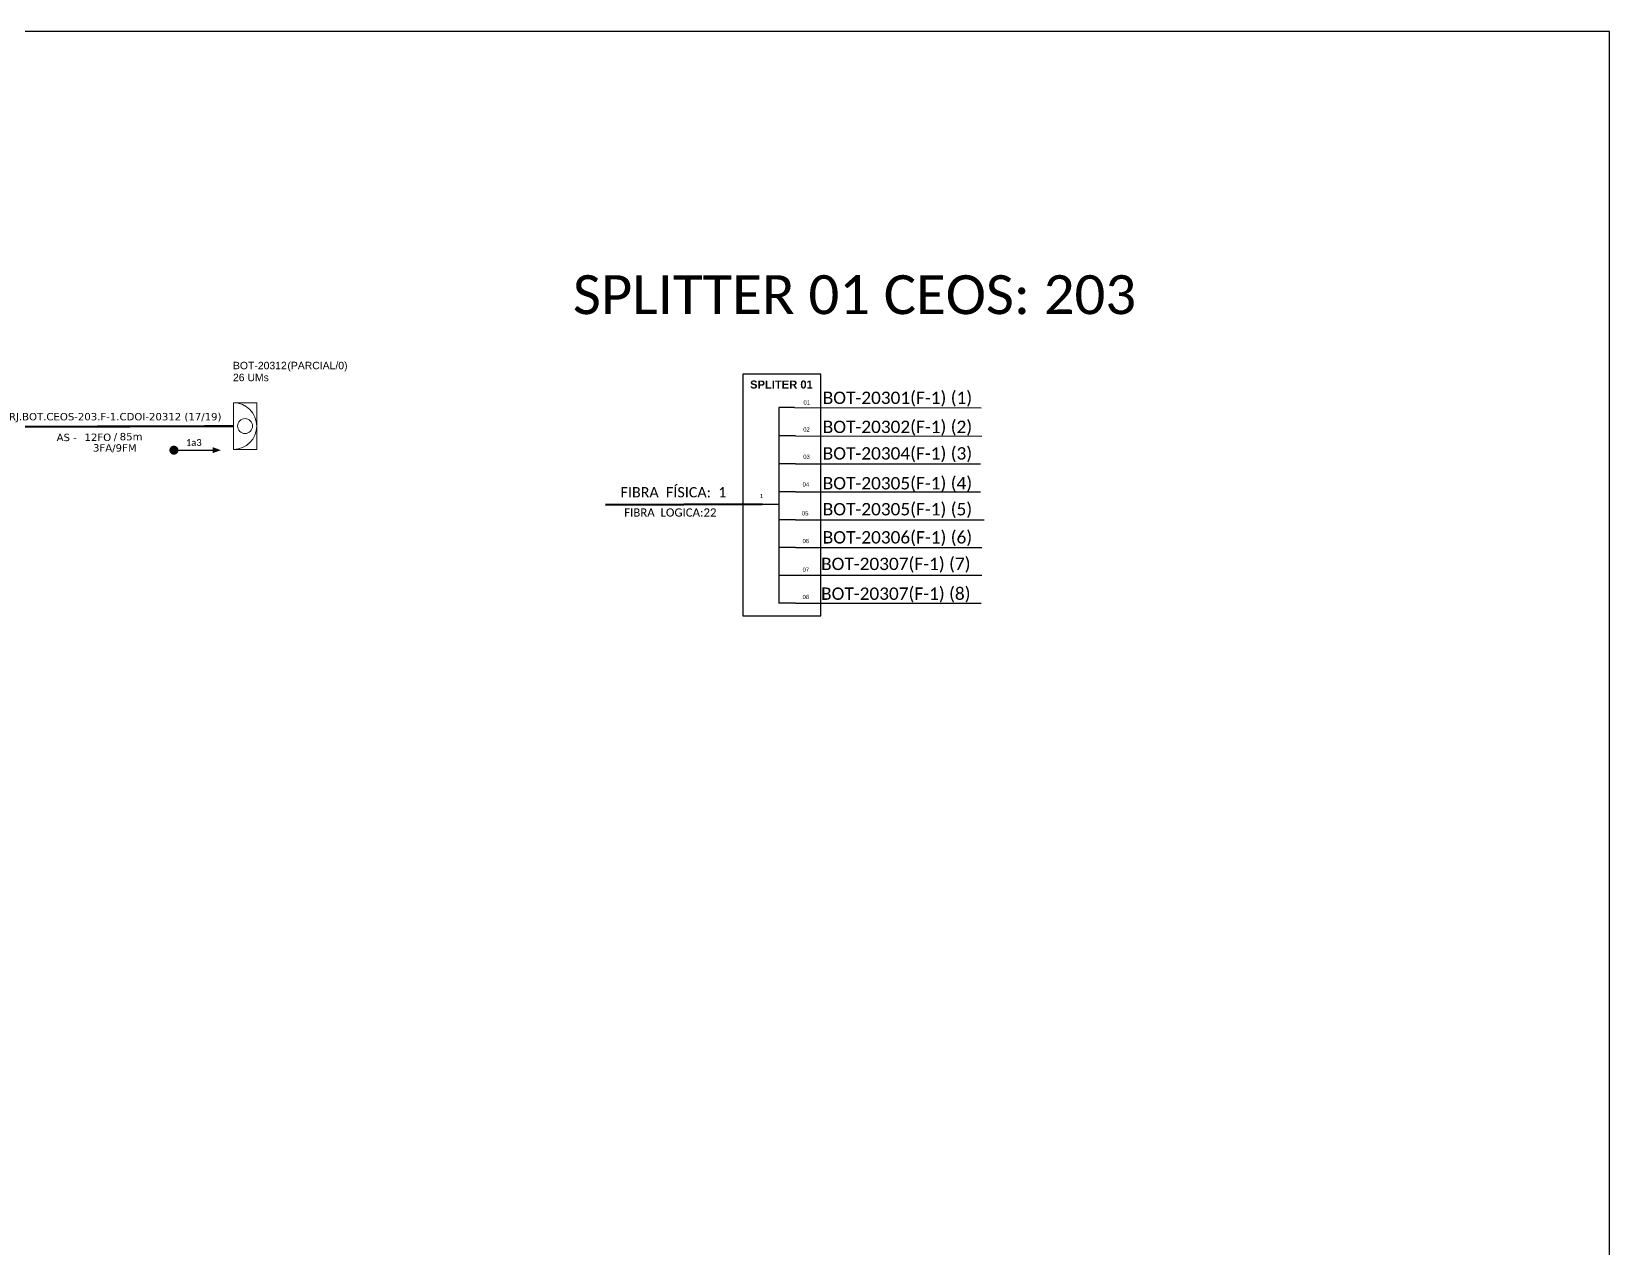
# Model space of a CAD drawing. Header units: inches. Extents: x 26024 to 26862, y 293481 to 294075.
# Drawn here: x 26477.1 to 26862.2, y 293778.5 to 294075.5 of the extents above; entities that cross this region are included whole.
import ezdxf
from ezdxf.enums import TextEntityAlignment as Align

# ---------------------------------------------------------------- set-up
doc = ezdxf.new("R2010")
doc.units = ezdxf.units.IN
doc.header["$MEASUREMENT"] = 0
for name, color, linetype, lineweight in [("20.0-LEGENDA DOS CDO'S", 1, 'Continuous', 0), ('20.1-CDO_INTERIOR', 1, 'Continuous', 0), ('40.1-ETIQUETAS', 1, 'Continuous', 20)]:
    doc.layers.add(name, color=color, linetype=linetype, lineweight=lineweight)
for name, color, linetype in [('CD a instalar', 1, 'Continuous'), ('SETA', 7, 'Continuous'), ('texto', 7, 'Continuous'), ('UNIFILAR', 7, 'Continuous')]:
    doc.layers.add(name, color=color, linetype=linetype)
doc.styles.add('ARIAL', font='arial.ttf')
doc.styles.add('MtXpl_Calibri', font='calibri.ttf')
doc.styles.add('siredit', font='verdana.ttf')
doc.styles.get("Standard").update_dxf_attribs({"font": 'arial.ttf'})
doc.linetypes.add('FENCELINE1', pattern='A,0.25,-0.1,[133,ltypeshp.shx,S=0.1,R=0,X=-0.1,Y=0],-0.1,1', length=1.45)

# ---------------------------------------------------------------- blocks, each defined once
blk = doc.blocks.new('CDOI_INT')
at = {"layer": '20.1-CDO_INTERIOR', "color": 0, "lineweight": 18}
blk.add_lwpolyline([(4.25, -4.25), (4.25, 4.25), (0, 4.25), (0, -4.25)], close=True, dxfattribs=at)
blk.add_circle((2.12, 0), 1.36, dxfattribs=at)
blk.add_arc((0, 0), 4.25, 270, 90, dxfattribs=at)
at = {"layer": "20.0-LEGENDA DOS CDO'S", "color": 0, "style": 'ARIAL'}
for tag, p in [('CDO_N', (-0.08, 10.38)), ('SPLITER_1', (21.18, 10.38)), ('SURVEY', (-0.08, 8.2)), ('SPLITER_2', (21.19, 8.68)), ('SAP', (-0.08, 6.23)), ('1:XX', (5.94, -2.22)), ('UMS', (5.94, -4.24))]:
    blk.add_attdef(tag, p, '', height=1.36, dxfattribs=at)
blk.add_attdef('FIBRAS_UTILIZADAS', text='', height=1.36, dxfattribs=at).set_placement((15.34, 10.38), align=Align.CENTER)
blk = doc.blocks.new('SETA1')
at = {"const_width": 1.1}
blk.add_lwpolyline([(-5.28, 0, 1), (-4.18, 0, 1)], format="xyb", close=True, dxfattribs=at)
at = {"layer": 'SETA'}
blk.add_lwpolyline([(-4.73, 0), (4.73, 0)], dxfattribs=at)
blk.add_solid([(4.73, 0.73), (6.74, 0), (4.73, -0.73)], dxfattribs=at)
blk = doc.blocks.new('ETIQUETA_RS5F')
at = {"layer": '40.1-ETIQUETAS', "color": 0, "style": 'siredit'}
blk.add_text('/', height=1.5, dxfattribs=at).set_placement((1.58, -1.95), align=Align.MIDDLE_RIGHT)
for tag, p in [('ETIQUETA_R_PRIMARIA', (1.21, 4.1)), ('ETIQUETA_R_SECUNDARIA', (1.21, 2.1)), ('F_ATIVAS/F_MORTAS', (1.14, -4.24))]:
    blk.add_attdef(tag, text='', height=1.5, dxfattribs=at).set_placement(p, align=Align.MIDDLE_CENTER)
for tag, p in [('TIPO_CABO', (-6.58, -2.12)), ('CAP_CABO', (0.4, -2.09))]:
    blk.add_attdef(tag, text='', height=1.5, dxfattribs=at).set_placement(p, align=Align.MIDDLE_RIGHT)
blk.add_attdef('METROS', text='', height=1.5, dxfattribs=at).set_placement((2.14, -1.95), align=Align.MIDDLE_LEFT)
for tag, p in [('FUSÃO_1', (0.85, -8.39)), ('FUSÃO_2', (0.85, -10.6)), ('FUSÃO_3', (0.85, -12.93)), ('FUSÃO_4', (0.85, -15.14)), ('FUSÃO_5', (0.85, -17.16))]:
    blk.add_attdef(tag, text='', height=1.5, dxfattribs=at).set_placement(p, align=Align.CENTER)

msp = doc.modelspace()

# ---------------------------------------------------------------- linework, layer by layer
msp.add_lwpolyline([(26023.65, 293481.49), (26862.21, 293481.49), (26862.21, 294075.49), (26023.65, 294075.49), (26023.65, 293481.49)])
at = {"color": 7}
msp.add_lwpolyline([(26650.71, 293932.87), (26669.72, 293932.87), (26669.72, 293991.89), (26650.71, 293991.89)], close=True, dxfattribs=at)
at = {"layer": 'CD a instalar', "color": 8, "linetype": 'FENCELINE1', "ltscale": 5, "const_width": 0.513}
msp.add_lwpolyline([(26449.48, 293978.95), (26526.39, 293979.19)], dxfattribs=at)
at = {"layer": 'UNIFILAR', "color": 7, "linetype": 'Continuous'}
for p, q in [((26659.48, 293983.7), (26659.48, 293935.93)), ((26663.35, 293983.7), (26659.48, 293983.7)), ((26663.54, 293976.79), (26659.67, 293976.79)), ((26663.54, 293969.98), (26659.67, 293969.98)), ((26663.54, 293963.14), (26659.67, 293963.14)), ((26655.46, 293960.13), (26659.46, 293960.13)), ((26663.54, 293956.36), (26659.67, 293956.36)), ((26663.54, 293949.57), (26659.67, 293949.57)), ((26663.54, 293942.77), (26659.67, 293942.77)), ((26663.54, 293935.97), (26659.67, 293935.97))]:
    msp.add_line(p, q, dxfattribs=at)
at = {"layer": 'UNIFILAR', "color": 10, "linetype": 'Continuous'}
for p, q in [((26663.35, 293983.7), (26708.86, 293983.69)), ((26663.54, 293976.79), (26709.05, 293976.78)), ((26663.54, 293969.99), (26708.71, 293969.98)), ((26663.54, 293963.15), (26708.71, 293963.14)), ((26663.54, 293956.36), (26709.57, 293956.35)), ((26663.54, 293949.55), (26709.05, 293949.54)), ((26663.54, 293942.78), (26709.05, 293942.78)), ((26663.54, 293936), (26708.86, 293935.99))]:
    msp.add_line(p, q, dxfattribs=at)
at = {"layer": 'UNIFILAR', "color": 1, "linetype": 'Continuous', "lineweight": 60}
msp.add_line((26655.46, 293960.13), (26617.2, 293960.01), dxfattribs=at)

# ---------------------------------------------------------------- block references
at = {"layer": '40.1-ETIQUETAS', "color": 8}
ref = msp.add_blockref('CDOI_INT', (26526.39, 293979.2), dxfattribs=dict(at, xscale=1.336957873303117, yscale=1.336957873303117, zscale=1.336957873303117))
ref.add_attrib('CDO_N', 'BOT-20312', (26526.28, 293993.07), dxfattribs={"layer": "20.0-LEGENDA DOS CDO'S", "color": 0, "height": 1.819, "style": 'ARIAL'})
ref.add_attrib('FIBRAS_UTILIZADAS', '(PARCIAL/0)', dxfattribs={"layer": "20.0-LEGENDA DOS CDO'S", "color": 0, "height": 1.8186, "style": 'ARIAL'}).set_placement((26546.9, 293993.07), align=Align.CENTER)
ref.add_attrib('SURVEY', '26 UMs', (26526.28, 293990.16), dxfattribs={"layer": "20.0-LEGENDA DOS CDO'S", "color": 0, "height": 1.819, "style": 'ARIAL'})
at = {"layer": 'CD a instalar', "color": 8}
ref = msp.add_blockref('ETIQUETA_RS5F', (26496.11, 293978.97), dxfattribs=dict(at, xscale=1.2, yscale=1.2, zscale=1.2))
ref.add_attrib('ETIQUETA_R_SECUNDARIA', 'RJ.BOT.CEOS-203.F-1.CDOI-20312 (17/19)', dxfattribs={"layer": '40.1-ETIQUETAS', "color": 0, "height": 1.8, "style": 'siredit'}).set_placement((26497.53, 293981.5), align=Align.MIDDLE_CENTER)
ref.add_attrib('TIPO_CABO', 'AS -', dxfattribs={"layer": '40.1-ETIQUETAS', "color": 0, "height": 1.8, "style": 'siredit'}).set_placement((26488.17, 293976.43), align=Align.MIDDLE_RIGHT)
ref.add_attrib('CAP_CABO', '12FO', dxfattribs={"layer": '40.1-ETIQUETAS', "color": 0, "height": 1.8, "style": 'siredit'}).set_placement((26496.55, 293976.46), align=Align.MIDDLE_RIGHT)
ref.add_attrib('METROS', '85m', dxfattribs={"layer": '40.1-ETIQUETAS', "color": 0, "height": 1.8, "style": 'siredit'}).set_placement((26498.64, 293976.63), align=Align.MIDDLE_LEFT)
ref.add_attrib('F_ATIVAS/F_MORTAS', '3FA/9FM', dxfattribs={"layer": '40.1-ETIQUETAS', "color": 0, "height": 1.8, "style": 'siredit'}).set_placement((26497.44, 293973.88), align=Align.MIDDLE_CENTER)
at = {"layer": 'SETA', "color": 2}
msp.add_blockref('SETA1', (26516.59, 293973.32), dxfattribs=at)

# ---------------------------------------------------------------- texts
at = {"layer": 'texto', "color": 1, "style": 'MtXpl_Calibri'}
for s, p in [('BOT-20307(F-1) (7)', (26669.82, 293944.06)), ('BOT-20307(F-1) (8)', (26669.82, 293936.79))]:
    msp.add_text(s, height=3.0175, dxfattribs=at).set_placement(p)
at = {"layer": 'texto'}
for s, insert, char_height, width, attachment_point in [('{\\fCalibri|b0|i0|c0|p34;\\C7;SPLITTER 01 CEOS: 203}', (26677.97, 294011.21), 9.504, 144.8326, 5), ('{\\fArial|b1|i0|c0|p34;\\C10;SPLITER 01}', (26660.13, 293989.33), 1.9528, 19.008, 5), ('{\\fCalibri|b0|i0|c0|p34;\\C7;BOT-20301(F-1) (1)}', (26670.22, 293987.61), 3.0175, 74.1359, 1), ('\\C7;\\fArial|b0|i0|;\\H1.0273588255048;01 ', (26666.31, 293984.96), 1.9528, 3.9163, 5), ('{\\fCalibri|b0|i0|c0|p34;\\C7;BOT-20302(F-1) (2)}', (26670.22, 293980.52), 3.0175, 74.1359, 1), ('{\\fCalibri|b0|i0|c0|p34;\\C7;1a3}', (26516.72, 293975.18), 1.65, 27.8947, 5), ('\\C7;\\fArial|b0|i0|;\\H1.0273588255048;02 ', (26666.25, 293978.36), 1.9528, 4.134, 5), ('\\C7;\\fArial|b0|i0|;\\H1.0273588255048;03 ', (26666.25, 293971.7), 1.9528, 3.8016, 5), ('{\\fCalibri|b0|i0|c0|p34;\\C7;BOT-20304(F-1) (3)}', (26670.22, 293974.04), 3.0175, 74.1359, 1), ('{\\fCalibri|b0|i0|c0|p34;\\C7;FIBRA  FÍSICA:  1}', (26633.78, 293963.04), 2.5145, 38.016, 5), ('\\C7;\\fArial|b0|i0|;\\H1.0273588255048;04 ', (26666.09, 293964.95), 1.9528, 4.134, 5), ('{\\fCalibri|b0|i0|c0|p34;\\C7;BOT-20305(F-1) (4)}', (26670.22, 293966.76), 3.0175, 74.1359, 1), ('\\C7;\\fArial|b0|i0|;\\H1.0273588255048;1', (26655.28, 293962.14), 1.9528, 1.9343, 5), ('{\\fCalibri|b0|i0|c0|p34;\\C7;BOT-20305(F-1) (5)}', (26670.22, 293960.42), 3.0175, 74.1359, 1), ('{\\fCalibri|b0|i0|c0|p34;\\C7;FIBRA  LOGICA:22}', (26633.02, 293958.1), 2.0117, 38.016, 5), ('\\C7;\\fArial|b0|i0|;\\H1.0273588255048;05 ', (26665.94, 293957.89), 1.9528, 5.0844, 5), ('{\\fCalibri|b0|i0|c0|p34;\\C7;BOT-20306(F-1) (6)}', (26670.22, 293953.56), 3.0175, 74.1359, 1), ('\\C7;\\fArial|b0|i0|;\\H1.0273588255048;06 ', (26666.09, 293951.14), 1.9528, 4.134, 5), ('\\C7;\\fArial|b0|i0|;\\H1.0273588255048;07 ', (26666.09, 293944.14), 1.9528, 4.134, 5), ('\\C7;\\fArial|b0|i0|;\\H1.0273588255048;08 ', (26666.09, 293937.49), 1.9528, 4.134, 5)]:
    msp.add_mtext(s, dxfattribs=dict(at, insert=insert, char_height=char_height, width=width, attachment_point=attachment_point))

doc.saveas('drawing.dxf')
